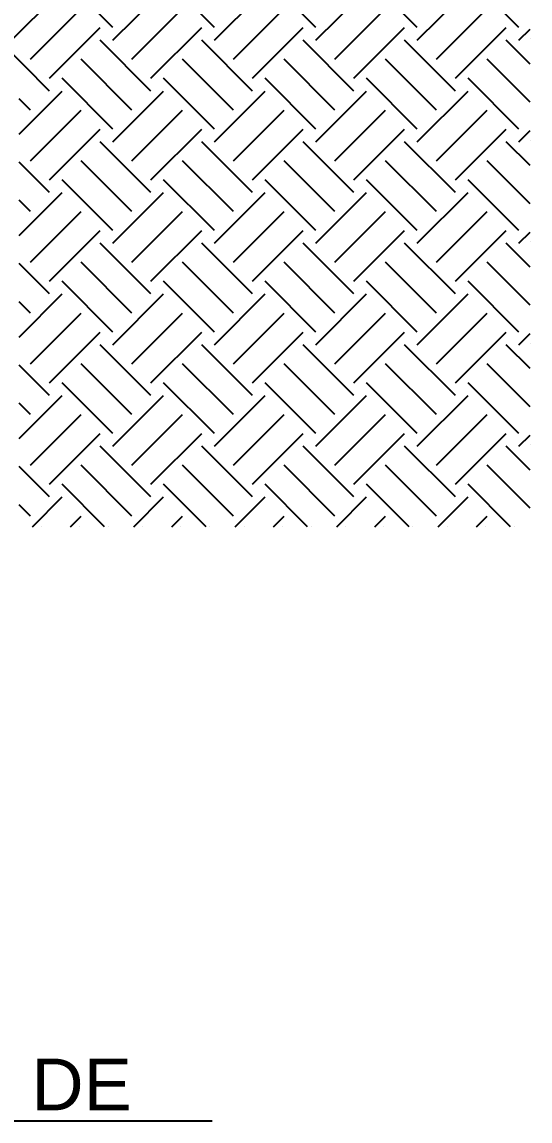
# Model space of a CAD drawing. Extents: x 0 to 119, y 0 to 84.
# Drawn here: x 47.856 to 49.627, y 42.678 to 46.506 of the extents above; entities that cross this region are included whole.
import ezdxf

# ---------------------------------------------------------------- set-up
doc = ezdxf.new("R2010")
doc.units = 0
doc.header["$MEASUREMENT"] = 0
doc.layers.add('1', color=3, linetype='CONTINUOUS')
doc.layers.add('32', color=250, linetype='CONTINUOUS')
doc.styles.add('TQS_ARIAL', font='arial.ttf')

msp = doc.modelspace()

# ---------------------------------------------------------------- linework, layer by layer
at = {"layer": '1', "color": 3, "linetype": 'Continuous'}
for p, q in [((48.173229, 46.486955), (47.996452, 46.663731)), ((48.526783, 46.486955), (48.350006, 46.663731)), ((48.880336, 46.486955), (48.703559, 46.663731)), ((49.233889, 46.486955), (49.057113, 46.663731)), ((49.587443, 46.486955), (49.410666, 46.663731)), ((47.819676, 46.442761), (47.996452, 46.619537)), ((48.173229, 46.442761), (48.350006, 46.619537)), ((48.526783, 46.442761), (48.703559, 46.619537)), ((48.880336, 46.442761), (49.057113, 46.619537)), ((49.233889, 46.442761), (49.410666, 46.619537)), ((47.885967, 46.376469), (48.062744, 46.553246)), ((48.23952, 46.376469), (48.416297, 46.553246)), ((48.593074, 46.376469), (48.76985, 46.553246)), ((48.946627, 46.376469), (49.123404, 46.553246)), ((49.300181, 46.376469), (49.476957, 46.553246)), ((47.952258, 46.310178), (48.129035, 46.486955)), ((48.305812, 46.310178), (48.482588, 46.486955)), ((48.659365, 46.310178), (48.836142, 46.486955)), ((49.012918, 46.310178), (49.189695, 46.486955)), ((49.366472, 46.310178), (49.543249, 46.486955)), ((49.587443, 46.442761), (49.626543, 46.481861)), ((47.952258, 46.265984), (47.775482, 46.442761)), ((48.305812, 46.265984), (48.129035, 46.442761)), ((48.659365, 46.265984), (48.482588, 46.442761)), ((49.012918, 46.265984), (48.836142, 46.442761)), ((49.366472, 46.265984), (49.189695, 46.442761)), ((49.626543, 46.359466), (49.543249, 46.442761)), ((49.626543, 46.447855), (49.626543, 46.447855)), ((48.23952, 46.199693), (48.062744, 46.376469)), ((48.593074, 46.199693), (48.416297, 46.376469)), ((48.946627, 46.199693), (48.76985, 46.376469)), ((49.300181, 46.199693), (49.123404, 46.376469)), ((49.626543, 46.226884), (49.476957, 46.376469)), ((48.173229, 46.133401), (47.996452, 46.310178)), ((48.526783, 46.133401), (48.350006, 46.310178)), ((48.880336, 46.133401), (48.703559, 46.310178)), ((49.233889, 46.133401), (49.057113, 46.310178)), ((49.587443, 46.133401), (49.410666, 46.310178)), ((47.846543, 46.116074), (47.996452, 46.265984)), ((48.173229, 46.089207), (48.350006, 46.265984)), ((48.526783, 46.089207), (48.703559, 46.265984)), ((48.880336, 46.089207), (49.057113, 46.265984)), ((49.233889, 46.089207), (49.410666, 46.265984)), ((47.885967, 46.199693), (47.846543, 46.239117)), ((47.885967, 46.022916), (48.062744, 46.199693)), ((48.23952, 46.022916), (48.416297, 46.199693)), ((48.593074, 46.022916), (48.76985, 46.199693)), ((48.946627, 46.022916), (49.123404, 46.199693)), ((49.300181, 46.022916), (49.476957, 46.199693)), ((47.952258, 45.956625), (48.129035, 46.133401)), ((48.305812, 45.956625), (48.482588, 46.133401)), ((48.659365, 45.956625), (48.836142, 46.133401)), ((49.012918, 45.956625), (49.189695, 46.133401)), ((49.366472, 45.956625), (49.543249, 46.133401)), ((49.587443, 46.089207), (49.626543, 46.128307)), ((48.305812, 45.912431), (48.129035, 46.089207)), ((48.659365, 45.912431), (48.482588, 46.089207)), ((49.012918, 45.912431), (48.836142, 46.089207)), ((49.366472, 45.912431), (49.189695, 46.089207)), ((49.626543, 46.005913), (49.543249, 46.089207)), ((49.626543, 46.094301), (49.626543, 46.094301)), ((48.23952, 45.846139), (48.062744, 46.022916)), ((48.593074, 45.846139), (48.416297, 46.022916)), ((48.946627, 45.846139), (48.76985, 46.022916)), ((49.300181, 45.846139), (49.123404, 46.022916)), ((49.626543, 45.87333), (49.476957, 46.022916)), ((47.952258, 45.912431), (47.846543, 46.018146)), ((48.173229, 45.779848), (47.996452, 45.956625)), ((48.526783, 45.779848), (48.350006, 45.956625)), ((48.880336, 45.779848), (48.703559, 45.956625)), ((49.233889, 45.779848), (49.057113, 45.956625)), ((49.587443, 45.779848), (49.410666, 45.956625)), ((47.846543, 45.762521), (47.996452, 45.912431)), ((48.173229, 45.735654), (48.350006, 45.912431)), ((48.526783, 45.735654), (48.703559, 45.912431)), ((48.880336, 45.735654), (49.057113, 45.912431)), ((49.233889, 45.735654), (49.410666, 45.912431)), ((47.885967, 45.846139), (47.846543, 45.885563)), ((47.885967, 45.669363), (48.062744, 45.846139)), ((48.23952, 45.669363), (48.416297, 45.846139)), ((48.593074, 45.669363), (48.76985, 45.846139)), ((48.946627, 45.669363), (49.123404, 45.846139)), ((49.300181, 45.669363), (49.476957, 45.846139)), ((47.952258, 45.603071), (48.129035, 45.779848)), ((48.305812, 45.603071), (48.482588, 45.779848)), ((48.659365, 45.603071), (48.836142, 45.779848)), ((49.012918, 45.603071), (49.189695, 45.779848)), ((49.366472, 45.603071), (49.543249, 45.779848)), ((49.587443, 45.735654), (49.626543, 45.774754)), ((48.305812, 45.558877), (48.129035, 45.735654)), ((48.659365, 45.558877), (48.482588, 45.735654)), ((49.012918, 45.558877), (48.836142, 45.735654)), ((49.366472, 45.558877), (49.189695, 45.735654)), ((49.626543, 45.652359), (49.543249, 45.735654)), ((49.626543, 45.740748), (49.626543, 45.740748)), ((47.952258, 45.558877), (47.846543, 45.664592)), ((48.23952, 45.492586), (48.062744, 45.669363)), ((48.593074, 45.492586), (48.416297, 45.669363)), ((48.946627, 45.492586), (48.76985, 45.669363)), ((49.300181, 45.492586), (49.123404, 45.669363)), ((49.626543, 45.519777), (49.476957, 45.669363)), ((48.173229, 45.426295), (47.996452, 45.603071)), ((48.526783, 45.426295), (48.350006, 45.603071)), ((48.880336, 45.426295), (48.703559, 45.603071)), ((49.233889, 45.426295), (49.057113, 45.603071)), ((49.587443, 45.426295), (49.410666, 45.603071)), ((47.846543, 45.408968), (47.996452, 45.558877)), ((47.885967, 45.492586), (47.846543, 45.53201)), ((48.173229, 45.3821), (48.350006, 45.558877)), ((48.526783, 45.3821), (48.703559, 45.558877)), ((48.880336, 45.3821), (49.057113, 45.558877)), ((49.233889, 45.3821), (49.410666, 45.558877)), ((47.885967, 45.315809), (48.062744, 45.492586)), ((48.23952, 45.315809), (48.416297, 45.492586)), ((48.593074, 45.315809), (48.76985, 45.492586)), ((48.946627, 45.315809), (49.123404, 45.492586)), ((49.300181, 45.315809), (49.476957, 45.492586)), ((47.952258, 45.249518), (48.129035, 45.426295)), ((48.305812, 45.249518), (48.482588, 45.426295)), ((48.659365, 45.249518), (48.836142, 45.426295)), ((49.012918, 45.249518), (49.189695, 45.426295)), ((49.366472, 45.249518), (49.543249, 45.426295)), ((49.587443, 45.3821), (49.626543, 45.421201)), ((48.305812, 45.205324), (48.129035, 45.3821)), ((48.659365, 45.205324), (48.482588, 45.3821)), ((49.012918, 45.205324), (48.836142, 45.3821)), ((49.366472, 45.205324), (49.189695, 45.3821)), ((49.626543, 45.298806), (49.543249, 45.3821)), ((49.626543, 45.387194), (49.626543, 45.387194)), ((47.952258, 45.205324), (47.846543, 45.311039)), ((48.23952, 45.139032), (48.062744, 45.315809)), ((48.593074, 45.139032), (48.416297, 45.315809)), ((48.946627, 45.139032), (48.76985, 45.315809)), ((49.300181, 45.139032), (49.123404, 45.315809)), ((49.626543, 45.166224), (49.476957, 45.315809)), ((48.173229, 45.072741), (47.996452, 45.249518)), ((48.526783, 45.072741), (48.350006, 45.249518)), ((48.880336, 45.072741), (48.703559, 45.249518)), ((49.233889, 45.072741), (49.057113, 45.249518)), ((49.587443, 45.072741), (49.410666, 45.249518)), ((47.846543, 45.055414), (47.996452, 45.205324)), ((47.885967, 45.139032), (47.846543, 45.178457)), ((48.173229, 45.028547), (48.350006, 45.205324)), ((48.526783, 45.028547), (48.703559, 45.205324)), ((48.880336, 45.028547), (49.057113, 45.205324)), ((49.233889, 45.028547), (49.410666, 45.205324)), ((47.885967, 44.962256), (48.062744, 45.139032)), ((48.23952, 44.962256), (48.416297, 45.139032)), ((48.593074, 44.962256), (48.76985, 45.139032)), ((48.946627, 44.962256), (49.123404, 45.139032)), ((49.300181, 44.962256), (49.476957, 45.139032)), ((47.952258, 44.895965), (48.129035, 45.072741)), ((48.305812, 44.895965), (48.482588, 45.072741)), ((48.659365, 44.895965), (48.836142, 45.072741)), ((49.012918, 44.895965), (49.189695, 45.072741)), ((49.366472, 44.895965), (49.543249, 45.072741)), ((49.587443, 45.028547), (49.626543, 45.067647)), ((48.305812, 44.85177), (48.129035, 45.028547)), ((48.659365, 44.85177), (48.482588, 45.028547)), ((49.012918, 44.85177), (48.836142, 45.028547)), ((49.366472, 44.85177), (49.189695, 45.028547)), ((49.626543, 44.945253), (49.543249, 45.028547)), ((49.626543, 45.033641), (49.626543, 45.033641)), ((47.952258, 44.85177), (47.846543, 44.957486)), ((48.23952, 44.785479), (48.062744, 44.962256)), ((48.593074, 44.785479), (48.416297, 44.962256)), ((48.946627, 44.785479), (48.76985, 44.962256)), ((49.300181, 44.785479), (49.123404, 44.962256)), ((49.626543, 44.81267), (49.476957, 44.962256)), ((48.144393, 44.748024), (47.996452, 44.895965)), ((48.497947, 44.748024), (48.350006, 44.895965)), ((48.8515, 44.748024), (48.703559, 44.895965)), ((49.205053, 44.748024), (49.057113, 44.895965)), ((49.558607, 44.748024), (49.410666, 44.895965)), ((47.892706, 44.748024), (47.996452, 44.85177)), ((48.246259, 44.748024), (48.350006, 44.85177)), ((48.599813, 44.748024), (48.703559, 44.85177)), ((48.953366, 44.748024), (49.057113, 44.85177)), ((49.306919, 44.748024), (49.410666, 44.85177)), ((47.885967, 44.785479), (47.846543, 44.824903)), ((48.025288, 44.748024), (48.062744, 44.785479)), ((48.378842, 44.748024), (48.416297, 44.785479)), ((48.732395, 44.748024), (48.76985, 44.785479)), ((49.085948, 44.748024), (49.123404, 44.785479)), ((49.439502, 44.748024), (49.476957, 44.785479)), ((47.923422, 44.748024), (47.923422, 44.748024)), ((48.056005, 44.748024), (48.056005, 44.748024)), ((48.157871, 44.748024), (48.157871, 44.748024)), ((48.276976, 44.748024), (48.276976, 44.748024)), ((48.409558, 44.748024), (48.409558, 44.748024)), ((48.511424, 44.748024), (48.511424, 44.748024)), ((48.630529, 44.748024), (48.630529, 44.748024)), ((48.763112, 44.748024), (48.763112, 44.748024)), ((48.864978, 44.748024), (48.864978, 44.748024)), ((48.984083, 44.748024), (48.984083, 44.748024)), ((49.116665, 44.748024), (49.116665, 44.748024)), ((49.218531, 44.748024), (49.218531, 44.748024)), ((49.337636, 44.748024), (49.337636, 44.748024)), ((49.470219, 44.748024), (49.470219, 44.748024)), ((49.572084, 44.748024), (49.572084, 44.748024))]:
    msp.add_line(p, q, dxfattribs=at)
at = {"layer": '32', "color": 250, "linetype": 'Continuous'}
msp.add_lwpolyline([(48.518559, 42.677917), (46.521921, 42.677917), (46.521921, 43.148024), (46.554552, 42.900162), (46.521921, 43.148024), (46.489289, 42.900162)], dxfattribs=at)

# ---------------------------------------------------------------- texts
at = {"layer": '32', "color": 250, "linetype": 'Continuous', "style": 'TQS_ARIAL'}
msp.add_text('BLOCOS DE', height=0.18, dxfattribs=at).set_placement((46.771909, 42.715368))

doc.saveas('drawing.dxf')
